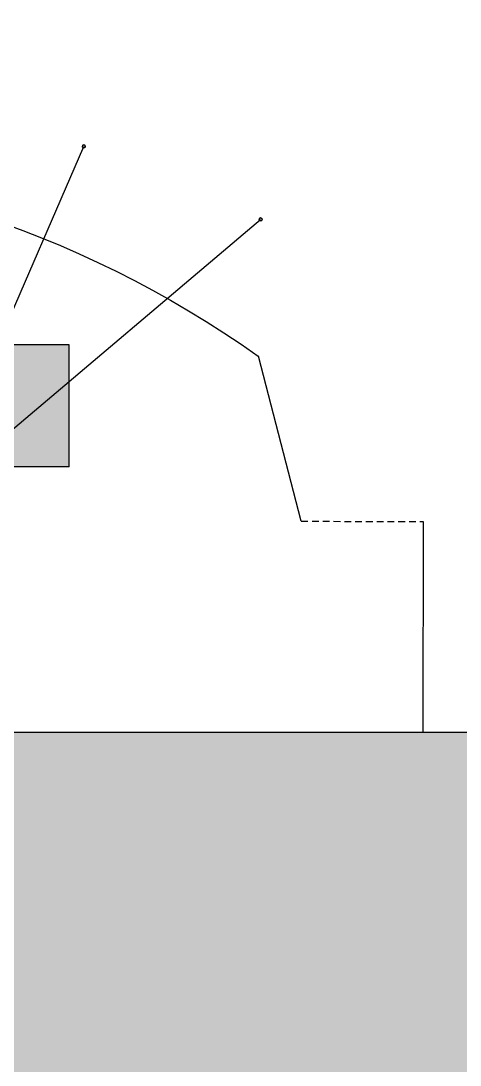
# Model space of a CAD drawing. Extents: x 9 to 378, y 7 to 556.
# Drawn here: x 139.68 to 150.62, y 383.07 to 409.08 of the extents above; entities that cross this region are included whole.
import ezdxf

# ---------------------------------------------------------------- set-up
doc = ezdxf.new("R2010")
doc.units = 0
doc.header["$MEASUREMENT"] = 0
doc.linetypes.add('HIDDEN', pattern=[0.375, 0.25, -0.125])
doc.layers.get('0').update_dxf_attribs({"linetype": 'CONTINUOUS'})
for name, color, linetype in [('FURNITURE', 144, 'CONTINUOUS'), ('FURNTIURE', 7, 'CONTINUOUS'), ('LINE', 7, 'CONTINUOUS')]:
    doc.layers.add(name, color=color, linetype=linetype)

# ---------------------------------------------------------------- blocks, each defined once
blk = doc.blocks.new("50'X96'-G64")
at = {"layer": 'FURNTIURE', "color": 7, "linetype": 'CONTINUOUS'}
blk.add_line((1373.987, 870.294), (1373.987, 870.294), dxfattribs=at)
blk = doc.blocks.new("50'X96'-G65")
at = {"layer": 'FURNTIURE', "color": 7, "linetype": 'CONTINUOUS'}
blk.add_line((1373.987, 870.294), (1373.987, 870.294), dxfattribs=at)
blk = doc.blocks.new("50'X96'-G58")
at = {"layer": 'FURNTIURE', "color": 7, "linetype": 'CONTINUOUS'}
for p, q in [((1357.85, 884.015), (1365.33, 866.699)), ((1357.85, 884.015), (1374.039, 870.286)), ((1364.622, 882.474), (1322.622, 882.474)), ((1364.622, 882.474), (1364.622, 876.474)), ((1364.622, 876.474), (1322.622, 876.474)), ((1364.622, 876.474), (1361.622, 876.474))]:
    blk.add_line(p, q, dxfattribs=at)
for points in [[(1373.967, 870.286, 1), (1374.111, 870.286, 1)], [(1373.967, 870.286, 1), (1374.111, 870.286, 1)], [(1373.967, 870.286, 1), (1374.111, 870.286, 1)], [(1365.258, 866.7, 1), (1365.401, 866.7, 1)], [(1365.258, 866.7, 1), (1365.401, 866.7, 1)], [(1365.258, 866.7, 1), (1365.401, 866.7, 1)]]:
    blk.add_lwpolyline(points, format="xyb", close=True, dxfattribs=at)
for centre in [(1374.039, 870.286), (1365.329, 866.7)]:
    blk.add_circle(centre, 0.0718, dxfattribs=at)
at = {"layer": 'FURNTIURE', "color": 253, "linetype": 'CONTINUOUS'}
for points in [[(1364.622, 882.474), (1322.622, 882.474), (1325.622, 876.474)], [(1364.622, 882.474), (1325.622, 876.474), (1364.622, 876.474)]]:
    blk.add_solid(points, dxfattribs=at)
at = {"layer": 'FURNTIURE'}
for name in ["50'X96'-G64", "50'X96'-G65"]:
    blk.add_blockref(name, (0, 0), dxfattribs=at)
blk = doc.blocks.new("50'X96'-G57")
blk.add_blockref("50'X96'-G58", (0, 0))
blk = doc.blocks.new('A$C2B627B83')
at = {"layer": 'FURNTIURE', "color": 7, "linetype": 'CONTINUOUS'}
for p, q in [((7.78, 57.192), (0, 57.182)), ((7.786, 52.692), (13.879, 51.109))]:
    blk.add_line(p, q, dxfattribs=at)
at = {"layer": 'FURNTIURE', "color": 7, "linetype": 'HIDDEN'}
blk.add_line((7.786, 52.692), (7.78, 57.192), dxfattribs=at)
at = {"layer": 'FURNTIURE', "color": 7, "linetype": 'CONTINUOUS'}
blk.add_arc((-17.913, 28.568), 38.971, 324.808, 35.3368, dxfattribs=at)
at = {"xscale": 0.7499999999999897, "yscale": 0.7499999999999897, "zscale": 0.7499999999999897, "rotation": 90.0724086965355}
blk.add_blockref("50'X96'-G57", (672.942, -978.51), dxfattribs=at)

msp = doc.modelspace()

# ---------------------------------------------------------------- hatches: boundary and pattern name
at = {"layer": 'LINE'}
h = msp.add_hatch(color=4, dxfattribs=at)
h.paths.add_polyline_path([(9.488, 556.362), (9.488, 26.925), (18.488, 26.925), (18.488, 193.425), (36.488, 193.425), (36.488, 202.425), (18.488, 202.425), (18.488, 382.362), (163.988, 382.362), (163.988, 391.362), (18.488, 391.362), (18.488, 547.362), (210.488, 547.362), (210.488, 509.862), (219.488, 509.862), (219.488, 547.362), (285.488, 547.362), (285.488, 517.362), (289.988, 517.362), (289.988, 547.362), (369.488, 547.362), (369.488, 475.362), (364.988, 475.362), (364.988, 466.362), (378.488, 466.362), (378.488, 556.362)])
h.paths.add_polyline_path([(219.488, 475.362), (219.488, 479.862), (210.488, 479.862), (210.488, 461.862), (219.488, 461.862), (219.488, 466.362), (328.988, 466.362), (328.988, 475.362)], flags=17)
h.paths.add_polyline_path([(226.988, 382.362), (226.988, 391.362), (219.488, 391.362), (219.488, 395.862), (210.488, 395.862), (210.488, 391.362), (205.988, 391.362), (205.988, 382.362)], flags=17)
h.paths.add_polyline_path([(121.988, 193.425), (121.988, 202.425), (103.988, 202.425), (103.988, 193.425)], flags=17)
h.paths.add_polyline_path([(180.488, 52.425), (243.488, 52.425), (243.488, 61.425), (189.488, 61.425), (189.488, 86.925), (180.488, 86.925)], flags=17)
h.paths.add_polyline_path([(180.488, 158.925), (189.488, 158.925), (189.488, 193.425), (193.988, 193.425), (193.988, 202.425), (175.988, 202.425), (175.988, 193.425), (180.488, 193.425)], flags=17)
h.paths.add_polyline_path([(369.488, 193.425), (369.488, 61.425), (315.488, 61.425), (315.488, 52.425), (378.488, 52.425), (378.488, 391.362), (324.488, 391.362), (324.488, 382.362), (369.488, 382.362), (369.488, 248.925), (241.988, 248.925), (241.988, 323.925), (232.988, 323.925), (232.988, 244.425), (369.488, 244.425), (369.488, 202.425), (229.988, 202.425), (229.988, 193.425)], flags=0)

# ---------------------------------------------------------------- linework, layer by layer
at = {"layer": 'LINE', "color": 0}
msp.add_line((18.488, 391.362), (163.988, 391.362), dxfattribs=at)

# ---------------------------------------------------------------- block references
at = {"layer": 'FURNITURE', "ltscale": 15, "xscale": -0.6749999999956345, "yscale": 0.6750000000029104, "zscale": 0.675, "rotation": 270}
msp.add_blockref('A$C2B627B83', (111.097, 391.362), dxfattribs=at)

doc.saveas('drawing.dxf')
